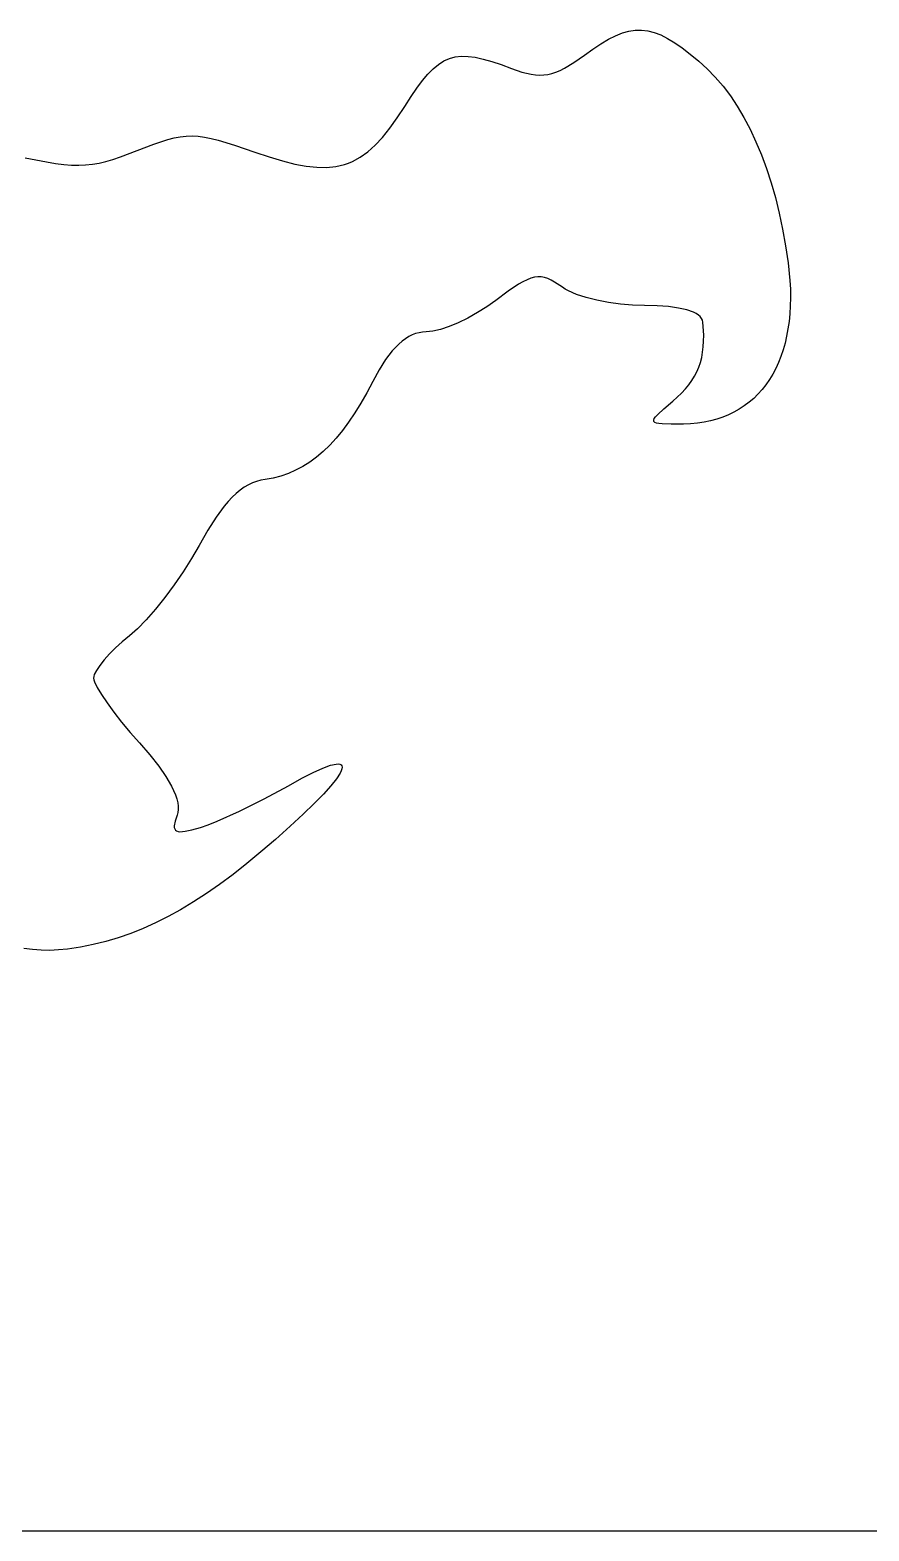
# Model space of a CAD drawing. Extents: x -29462 to 42578, y -23213 to 32194.
# Drawn here: x 25273 to 25705, y 28891 to 29663 of the extents above; entities that cross this region are included whole.
import ezdxf

# ---------------------------------------------------------------- set-up
doc = ezdxf.new("R2010")
doc.units = 0

msp = doc.modelspace()

# ---------------------------------------------------------------- linework, layer by layer
at = {"layer": 'Layer 1'}
for p, q in [((25566.917731, 29655.832844), (25570.786954, 29658.123911)), ((25570.786954, 29658.123911), (25574.44522, 29659.973101)), ((25574.44522, 29659.973101), (25577.934833, 29661.378201)), ((25577.934833, 29661.378201), (25581.298096, 29662.336993)), ((25581.298096, 29662.336993), (25584.577313, 29662.847264)), ((25584.577313, 29662.847264), (25587.814787, 29662.906796)), ((25587.814787, 29662.906796), (25591.052823, 29662.513376)), ((25591.052823, 29662.513376), (25594.333724, 29661.664787)), ((25594.333724, 29661.664787), (25597.699794, 29660.358815)), ((25597.699794, 29660.358815), (25601.193336, 29658.593243)), ((25601.193336, 29658.593243), (25604.856654, 29656.365857)), ((25488.957475, 29648.254152), (25491.947667, 29649.06021)), ((25491.947667, 29649.06021), (25495.126476, 29649.419325)), ((25495.126476, 29649.419325), (25498.542526, 29649.348826)), ((25498.542526, 29649.348826), (25502.244441, 29648.866038)), ((25502.244441, 29648.866038), (25506.280842, 29647.988291)), ((25552.945692, 29646.109802), (25558.3772, 29649.933945)), ((25558.3772, 29649.933945), (25562.795248, 29653.102117)), ((25562.795248, 29653.102117), (25566.917731, 29655.832844)), ((25604.856654, 29656.365857), (25608.732051, 29653.67444)), ((25608.732051, 29653.67444), (25612.861832, 29650.516778)), ((25612.861832, 29650.516778), (25617.2883, 29646.890655)), ((25477.910422, 29640.213948), (25480.632374, 29642.98105)), ((25480.632374, 29642.98105), (25483.348452, 29645.2319)), ((25483.348452, 29645.2319), (25486.107278, 29646.983825)), ((25486.107278, 29646.983825), (25488.957475, 29648.254152)), ((25506.280842, 29647.988291), (25510.700354, 29646.732912)), ((25510.700354, 29646.732912), (25515.551598, 29645.117227)), ((25515.551598, 29645.117227), (25520.8832, 29643.158565)), ((25520.8832, 29643.158565), (25526.2879, 29641.29489)), ((25526.2879, 29641.29489), (25531.069555, 29640.129494)), ((25541.669159, 29640.52093), (25543.765832, 29641.203865)), ((25543.765832, 29641.203865), (25545.915702, 29642.099459)), ((25545.915702, 29642.099459), (25548.144889, 29643.212472)), ((25548.144889, 29643.212472), (25552.945692, 29646.109802)), ((25617.2883, 29646.890655), (25621.598552, 29642.996384)), ((25621.598552, 29642.996384), (25625.733262, 29638.718625)), ((25472.2544, 29633.061676), (25475.133971, 29636.913266)), ((25475.133971, 29636.913266), (25477.910422, 29640.213948)), ((25531.069555, 29640.129494), (25533.29204, 29639.820553)), ((25533.29204, 29639.820553), (25535.437123, 29639.700465)), ((25535.437123, 29639.700465), (25537.530924, 29639.773991)), ((25537.530924, 29639.773991), (25539.599563, 29640.045892)), ((25539.599563, 29640.045892), (25541.669159, 29640.52093)), ((25625.733262, 29638.718625), (25629.68882, 29634.065546)), ((25629.68882, 29634.065546), (25633.461614, 29629.045311)), ((25465.9914, 29623.636465), (25469.223084, 29628.641852)), ((25469.223084, 29628.641852), (25472.2544, 29633.061676)), ((25633.461614, 29629.045311), (25637.048034, 29623.666087)), ((25462.06971, 29617.652294), (25465.9914, 29623.636465)), ((25637.048034, 29623.666087), (25640.444469, 29617.936038)), ((25454.504437, 29607.682189), (25458.257062, 29612.339153)), ((25458.257062, 29612.339153), (25462.06971, 29617.652294)), ((25640.444469, 29617.936038), (25643.647307, 29611.86333)), ((25643.647307, 29611.86333), (25646.652938, 29605.45613)), ((25328.3027, 29600.897633), (25336.96314, 29604.239565)), ((25336.96314, 29604.239565), (25344.198261, 29606.610851)), ((25344.198261, 29606.610851), (25347.455443, 29607.430493)), ((25347.455443, 29607.430493), (25350.565235, 29608.005063)), ((25350.565235, 29608.005063), (25353.597285, 29608.333758)), ((25353.597285, 29608.333758), (25356.621237, 29608.415774)), ((25356.621237, 29608.415774), (25359.706741, 29608.250309)), ((25359.706741, 29608.250309), (25362.923441, 29607.836558)), ((25362.923441, 29607.836558), (25366.340985, 29607.173718)), ((25366.340985, 29607.173718), (25370.02902, 29606.260986)), ((25370.02902, 29606.260986), (25378.495149, 29603.68263)), ((25378.495149, 29603.68263), (25388.879, 29600.095065)), ((25446.983183, 29600.277372), (25450.762817, 29603.666546)), ((25450.762817, 29603.666546), (25454.504437, 29607.682189)), ((25646.652938, 29605.45613), (25649.45775, 29598.722602)), ((25270.837556, 29597.218517), (25281.681238, 29595.011532)), ((25281.681238, 29595.011532), (25286.358819, 29594.24652)), ((25308.757886, 29594.430583), (25312.250837, 29595.262195)), ((25312.250837, 29595.262195), (25315.876347, 29596.324144)), ((25315.876347, 29596.324144), (25319.709862, 29597.616992)), ((25319.709862, 29597.616992), (25328.3027, 29600.897633)), ((25388.879, 29600.095065), (25396.312008, 29597.573463)), ((25396.312008, 29597.573463), (25403.167799, 29595.514933)), ((25403.167799, 29595.514933), (25409.49539, 29593.93433)), ((25437.046103, 29594.447753), (25439.113799, 29595.31901)), ((25439.113799, 29595.31901), (25443.116517, 29597.499811)), ((25443.116517, 29597.499811), (25446.983183, 29600.277372)), ((25649.45775, 29598.722602), (25652.058133, 29591.670913)), ((25286.358819, 29594.24652), (25290.640825, 29593.707911)), ((25290.640825, 29593.707911), (25294.602703, 29593.396267)), ((25294.602703, 29593.396267), (25298.3199, 29593.31215)), ((25298.3199, 29593.31215), (25301.867864, 29593.456123)), ((25301.867864, 29593.456123), (25305.322044, 29593.828746)), ((25305.322044, 29593.828746), (25308.757886, 29594.430583)), ((25409.49539, 29593.93433), (25415.343802, 29592.846509)), ((25415.343802, 29592.846509), (25420.762051, 29592.266322)), ((25420.762051, 29592.266322), (25425.799157, 29592.208625)), ((25425.799157, 29592.208625), (25430.504138, 29592.688271)), ((25430.504138, 29592.688271), (25432.7474, 29593.13424)), ((25432.7474, 29593.13424), (25434.926013, 29593.720115)), ((25434.926013, 29593.720115), (25437.046103, 29594.447753)), ((25652.058133, 29591.670913), (25654.450476, 29584.309227)), ((25654.450476, 29584.309227), (25656.631167, 29576.645711)), ((25656.631167, 29576.645711), (25658.596596, 29568.68853)), ((25658.596596, 29568.68853), (25660.343152, 29560.44585)), ((25660.343152, 29560.44585), (25661.867224, 29551.925837)), ((25661.867224, 29551.925837), (25663.1652, 29543.136655)), ((25663.1652, 29543.136655), (25664.090897, 29533.944369)), ((25526.805546, 29533.37984), (25524.509119, 29532.056646)), ((25528.918634, 29534.418238), (25526.805546, 29533.37984)), ((25530.880656, 29535.178309), (25528.918634, 29534.418238)), ((25532.723885, 29535.666525), (25530.880656, 29535.178309)), ((25534.480595, 29535.889355), (25532.723885, 29535.666525)), ((25536.183058, 29535.85327), (25534.480595, 29535.889355)), ((25537.863548, 29535.564739), (25536.183058, 29535.85327)), ((25539.554338, 29535.030234), (25537.863548, 29535.564739)), ((25541.287701, 29534.256225), (25539.554338, 29535.030234)), ((25543.09591, 29533.249182), (25541.287701, 29534.256225)), ((25547.06596, 29530.561875), (25543.09591, 29533.249182)), ((25664.090897, 29533.944369), (25664.314709, 29529.510976)), ((25519.237156, 29528.529986), (25512.84456, 29523.786495)), ((25524.509119, 29532.056646), (25519.237156, 29528.529986)), ((25548.534009, 29529.599732), (25547.06596, 29530.561875)), ((25550.258949, 29528.665235), (25548.534009, 29529.599732)), ((25554.392976, 29526.898183), (25550.258949, 29528.665235)), ((25559.294988, 29525.298722), (25554.392976, 29526.898183)), ((25564.791935, 29523.904854), (25559.294988, 29525.298722)), ((25664.314709, 29529.510976), (25664.381411, 29525.189537)), ((25508.268966, 29520.52306), (25503.426483, 29517.478244)), ((25512.84456, 29523.786495), (25508.268966, 29520.52306)), ((25570.710767, 29522.754581), (25564.791935, 29523.904854)), ((25576.878432, 29521.885907), (25570.710767, 29522.754581)), ((25583.12188, 29521.336834), (25576.878432, 29521.885907)), ((25589.26806, 29521.145365), (25583.12188, 29521.336834)), ((25595.841714, 29520.99993), (25589.26806, 29521.145365)), ((25601.687924, 29520.570858), (25595.841714, 29520.99993)), ((25606.768592, 29519.868997), (25601.687924, 29520.570858)), ((25611.045615, 29518.905196), (25606.768592, 29519.868997)), ((25614.480894, 29517.690303), (25611.045615, 29518.905196)), ((25615.870973, 29516.992087), (25614.480894, 29517.690303)), ((25664.292688, 29520.982647), (25664.050228, 29516.892896)), ((25664.381411, 29525.189537), (25664.292688, 29520.982647)), ((25488.770692, 29510.322822), (25484.333643, 29508.819795)), ((25493.530048, 29512.311394), (25488.770692, 29510.322822)), ((25498.464411, 29514.718778), (25493.530048, 29512.311394)), ((25503.426483, 29517.478244), (25498.464411, 29514.718778)), ((25617.036328, 29516.235166), (25615.870973, 29516.992087)), ((25617.972197, 29515.420896), (25617.036328, 29516.235166)), ((25618.673817, 29514.550634), (25617.972197, 29515.420896)), ((25619.136425, 29513.625735), (25618.673817, 29514.550634)), ((25619.35526, 29512.647555), (25619.136425, 29513.625735)), ((25619.745549, 29505.941936), (25619.35526, 29512.647555)), ((25663.655715, 29512.922877), (25663.110835, 29509.075182)), ((25664.050228, 29516.892896), (25663.655715, 29512.922877)), ((25464.58245, 29502.798204), (25462.879908, 29501.327062)), ((25466.299133, 29504.066988), (25464.58245, 29502.798204)), ((25468.03209, 29505.135328), (25466.299133, 29504.066988)), ((25469.783454, 29506.005136), (25468.03209, 29505.135328)), ((25471.555359, 29506.678324), (25469.783454, 29506.005136)), ((25473.34994, 29507.156805), (25471.555359, 29506.678324)), ((25475.169329, 29507.442491), (25473.34994, 29507.156805)), ((25477.01566, 29507.537295), (25475.169329, 29507.442491)), ((25480.366199, 29507.869042), (25477.01566, 29507.537295)), ((25484.333643, 29508.819795), (25480.366199, 29507.869042)), ((25619.548038, 29499.908596), (25619.722751, 29502.847867)), ((25619.722751, 29502.847867), (25619.745549, 29505.941936)), ((25662.417275, 29505.352403), (25661.57672, 29501.757132)), ((25663.110835, 29509.075182), (25662.417275, 29505.352403)), ((25459.508707, 29497.77006), (25456.168462, 29493.38068)), ((25462.879908, 29501.327062), (25459.508707, 29497.77006)), ((25618.062758, 29491.886852), (25618.723006, 29494.44136)), ((25618.723006, 29494.44136), (25619.216445, 29497.110851)), ((25619.216445, 29497.110851), (25619.548038, 29499.908596)), ((25659.461369, 29494.959484), (25658.189944, 29491.762292)), ((25660.590856, 29498.291962), (25659.461369, 29494.959484)), ((25661.57672, 29501.757132), (25660.590856, 29498.291962)), ((25452.842103, 29488.143625), (25449.51256, 29482.043595)), ((25456.168462, 29493.38068), (25452.842103, 29488.143625)), ((25615.031504, 29484.780506), (25616.221972, 29487.069697)), ((25616.221972, 29487.069697), (25617.230735, 29489.434055)), ((25617.230735, 29489.434055), (25618.062758, 29491.886852)), ((25656.778268, 29488.702976), (25655.228027, 29485.784128)), ((25658.189944, 29491.762292), (25656.778268, 29488.702976)), ((25449.51256, 29482.043595), (25446.459776, 29476.272758)), ((25610.320223, 29478.23122), (25612.085594, 29480.374539)), ((25612.085594, 29480.374539), (25613.654367, 29482.553211)), ((25613.654367, 29482.553211), (25615.031504, 29484.780506)), ((25651.718591, 29480.37821), (25649.762769, 29477.896322)), ((25653.540906, 29483.008342), (25651.718591, 29480.37821)), ((25655.228027, 29485.784128), (25653.540906, 29483.008342)), ((25446.459776, 29476.272758), (25443.380872, 29470.876497)), ((25599.261575, 29467.980556), (25603.79486, 29471.880655)), ((25603.79486, 29471.880655), (25608.353286, 29476.10998)), ((25608.353286, 29476.10998), (25610.320223, 29478.23122)), ((25643.111112, 29471.366054), (25640.638116, 29469.503069)), ((25645.457343, 29473.387652), (25643.111112, 29471.366054)), ((25647.675124, 29475.565272), (25645.457343, 29473.387652)), ((25649.762769, 29477.896322), (25647.675124, 29475.565272)), ((25440.27003, 29465.849505), (25437.121433, 29461.186478)), ((25443.380872, 29470.876497), (25440.27003, 29465.849505)), ((25594.360276, 29462.933954), (25595.045506, 29463.893009)), ((25595.045506, 29463.893009), (25596.095982, 29465.0427)), ((25596.095982, 29465.0427), (25599.261575, 29467.980556)), ((25629.512205, 29463.689112), (25626.430675, 29462.658078)), ((25632.4754, 29464.891719), (25629.512205, 29463.689112)), ((25635.318574, 29466.26331), (25632.4754, 29464.891719)), ((25638.040041, 29467.80129), (25635.318574, 29466.26331)), ((25640.638116, 29469.503069), (25638.040041, 29467.80129)), ((25433.929266, 29456.882108), (25430.687712, 29452.931089)), ((25437.121433, 29461.186478), (25433.929266, 29456.882108)), ((25594.048069, 29462.148894), (25594.360276, 29462.933954)), ((25594.116658, 29461.521187), (25594.048069, 29462.148894)), ((25594.573817, 29461.034191), (25594.116658, 29461.521187)), ((25595.427323, 29460.671266), (25594.573817, 29461.034191)), ((25596.684949, 29460.415769), (25595.427323, 29460.671266)), ((25598.35447, 29460.251058), (25596.684949, 29460.415769)), ((25602.960296, 29460.127432), (25598.35447, 29460.251058)), ((25609.307, 29460.167255), (25602.960296, 29460.127432)), ((25612.954918, 29460.301534), (25609.307, 29460.167255)), ((25616.492931, 29460.620347), (25612.954918, 29460.301534)), ((25619.919352, 29461.121104), (25616.492931, 29460.620347)), ((25623.232495, 29461.801212), (25619.919352, 29461.121104)), ((25626.430675, 29462.658078), (25623.232495, 29461.801212)), ((25427.390953, 29449.328116), (25424.033172, 29446.067882)), ((25430.687712, 29452.931089), (25427.390953, 29449.328116)), ((25417.111282, 29440.554408), (25413.535538, 29438.290556)), ((25420.608554, 29443.145082), (25417.111282, 29440.554408)), ((25424.033172, 29446.067882), (25420.608554, 29443.145082)), ((25402.279309, 29433.406864), (25398.331512, 29432.397234)), ((25406.125368, 29434.72209), (25402.279309, 29433.406864)), ((25409.875505, 29436.348218), (25406.125368, 29434.72209)), ((25413.535538, 29438.290556), (25409.875505, 29436.348218)), ((25381.376743, 29426.180713), (25379.316894, 29424.493898)), ((25383.450055, 29427.635418), (25381.376743, 29426.180713)), ((25385.54419, 29428.865458), (25383.450055, 29427.635418)), ((25387.666507, 29429.87828), (25385.54419, 29428.865458)), ((25389.824368, 29430.681329), (25387.666507, 29429.87828)), ((25392.025133, 29431.282052), (25389.824368, 29430.681329)), ((25394.27616, 29431.687895), (25392.025133, 29431.282052)), ((25398.331512, 29432.397234), (25394.27616, 29431.687895)), ((25373.144522, 29417.966329), (25368.961987, 29412.317554)), ((25375.208144, 29420.394152), (25373.144522, 29417.966329)), ((25377.263148, 29422.567526), (25375.208144, 29420.394152)), ((25379.316894, 29424.493898), (25377.263148, 29422.567526)), ((25368.961987, 29412.317554), (25364.656659, 29405.561632)), ((25364.656659, 29405.561632), (25360.16966, 29397.638995)), ((25360.16966, 29397.638995), (25356.346945, 29390.956055)), ((25356.346945, 29390.956055), (25352.046576, 29384.143876)), ((25352.046576, 29384.143876), (25347.415733, 29377.393319)), ((25342.601594, 29370.895245), (25337.751338, 29364.840515)), ((25347.415733, 29377.393319), (25342.601594, 29370.895245)), ((25337.751338, 29364.840515), (25333.012145, 29359.419989)), ((25333.012145, 29359.419989), (25328.531192, 29354.824529)), ((25320.731189, 29348.168986), (25317.256099, 29345.016183)), ((25324.45566, 29351.244995), (25320.731189, 29348.168986)), ((25328.531192, 29354.824529), (25324.45566, 29351.244995)), ((25314.106586, 29341.875816), (25311.358847, 29338.837115)), ((25317.256099, 29345.016183), (25314.106586, 29341.875816)), ((25307.373477, 29333.421637), (25306.288239, 29331.223321)), ((25309.089079, 29335.989312), (25307.373477, 29333.421637)), ((25311.358847, 29338.837115), (25309.089079, 29335.989312)), ((25306.005817, 29330.290557), (25305.90956, 29329.483595)), ((25305.90956, 29329.483595), (25306.032418, 29328.616457)), ((25306.288239, 29331.223321), (25306.005817, 29330.290557)), ((25306.032418, 29328.616457), (25306.392872, 29327.506829)), ((25306.392872, 29327.506829), (25307.777846, 29324.628767)), ((25307.777846, 29324.628767), (25309.967043, 29320.986737)), ((25309.967043, 29320.986737), (25312.863023, 29316.718065)), ((25312.863023, 29316.718065), (25316.368344, 29311.960078)), ((25316.368344, 29311.960078), (25320.385568, 29306.850102)), ((25320.385568, 29306.850102), (25324.817253, 29301.525466)), ((25324.817253, 29301.525466), (25329.56596, 29296.123495)), ((25329.56596, 29296.123495), (25334.90996, 29289.9487)), ((25334.90996, 29289.9487), (25339.442557, 29284.160561)), ((25339.442557, 29284.160561), (25343.151555, 29278.782432)), ((25343.151555, 29278.782432), (25346.02476, 29273.83767)), ((25413.043114, 29277.897269), (25418.93539, 29280.909645)), ((25418.93539, 29280.909645), (25423.842131, 29283.127097)), ((25423.842131, 29283.127097), (25427.766882, 29284.564662)), ((25427.766882, 29284.564662), (25430.713186, 29285.237373)), ((25430.713186, 29285.237373), (25431.820528, 29285.291607)), ((25432.784817, 29280.58039), (25430.892049, 29277.654363)), ((25431.820528, 29285.291607), (25432.684587, 29285.160267)), ((25432.684587, 29285.160267), (25433.305807, 29284.84523)), ((25433.37115, 29281.785714), (25432.784817, 29280.58039)), ((25433.305807, 29284.84523), (25433.68463, 29284.348377)), ((25433.716859, 29282.81674), (25433.37115, 29281.785714)), ((25433.68463, 29284.348377), (25433.8215, 29283.671587)), ((25433.8215, 29283.671587), (25433.716859, 29282.81674)), ((25346.02476, 29273.83767), (25348.049978, 29269.34963)), ((25393.661105, 29267.253116), (25406.16176, 29274.074935)), ((25406.16176, 29274.074935), (25413.043114, 29277.897269)), ((25428.042098, 29274.053693), (25424.238509, 29269.793416)), ((25430.892049, 29277.654363), (25428.042098, 29274.053693)), ((25348.049978, 29269.34963), (25348.74078, 29267.284179)), ((25348.74078, 29267.284179), (25349.215013, 29265.341667)), ((25349.215013, 29265.341667), (25349.471152, 29263.525013)), ((25349.471152, 29263.525013), (25349.507672, 29261.837137)), ((25380.975804, 29260.928934), (25393.661105, 29267.253116)), ((25419.484826, 29264.888566), (25413.784592, 29259.354179)), ((25424.238509, 29269.793416), (25419.484826, 29264.888566)), ((25347.884193, 29255.812932), (25347.450316, 29253.479)), ((25348.91576, 29258.859395), (25347.884193, 29255.812932)), ((25349.32305, 29260.280958), (25348.91576, 29258.859395)), ((25349.507672, 29261.837137), (25349.32305, 29260.280958)), ((25364.840452, 29253.921775), (25369.586456, 29255.809152)), ((25369.586456, 29255.809152), (25380.975804, 29260.928934)), ((25413.784592, 29259.354179), (25407.141352, 29253.205291)), ((25347.450316, 29253.479), (25347.477462, 29252.568976)), ((25347.477462, 29252.568976), (25347.677972, 29251.824777)), ((25347.677972, 29251.824777), (25348.059824, 29251.2423)), ((25348.059824, 29251.2423), (25348.631, 29250.817442)), ((25348.631, 29250.817442), (25349.399479, 29250.546101)), ((25349.399479, 29250.546101), (25350.373242, 29250.424173)), ((25350.373242, 29250.424173), (25352.968539, 29250.612147)), ((25352.968539, 29250.612147), (25356.480731, 29251.348541)), ((25356.480731, 29251.348541), (25360.97366, 29252.600535)), ((25360.97366, 29252.600535), (25364.840452, 29253.921775)), ((25407.141352, 29253.205291), (25399.55865, 29246.456935)), ((25392.05229, 29240.016454), (25384.760164, 29234.020624)), ((25399.55865, 29246.456935), (25392.05229, 29240.016454)), ((25384.760164, 29234.020624), (25377.659609, 29228.457385)), ((25377.659609, 29228.457385), (25370.727961, 29223.314682)), ((25363.942558, 29218.580455), (25357.280737, 29214.242648)), ((25370.727961, 29223.314682), (25363.942558, 29218.580455)), ((25350.719834, 29210.289202), (25344.237187, 29206.70806)), ((25357.280737, 29214.242648), (25350.719834, 29210.289202)), ((25337.810133, 29203.487164), (25331.416008, 29200.614456)), ((25344.237187, 29206.70806), (25337.810133, 29203.487164)), ((25312.204581, 29193.964887), (25305.715544, 29192.364356)), ((25318.635895, 29195.865376), (25312.204581, 29193.964887)), ((25325.03215, 29198.07788), (25318.635895, 29195.865376)), ((25331.416008, 29200.614456), (25325.03215, 29198.07788)), ((25274.548927, 29189.750312), (25270.127123, 29190.309474)), ((25279.007285, 29189.430672), (25274.548927, 29189.750312)), ((25283.489394, 29189.361159), (25279.007285, 29189.430672)), ((25287.98245, 29189.552378), (25283.489394, 29189.361159)), ((25292.47365, 29190.014935), (25287.98245, 29189.552378)), ((25299.146121, 29191.051724), (25292.47365, 29190.014935)), ((25305.715544, 29192.364356), (25299.146121, 29191.051724)), ((17321.4, 28890.6), (42577.9, 28890.6))]:
    msp.add_line(p, q, dxfattribs=at)

doc.saveas('drawing.dxf')
